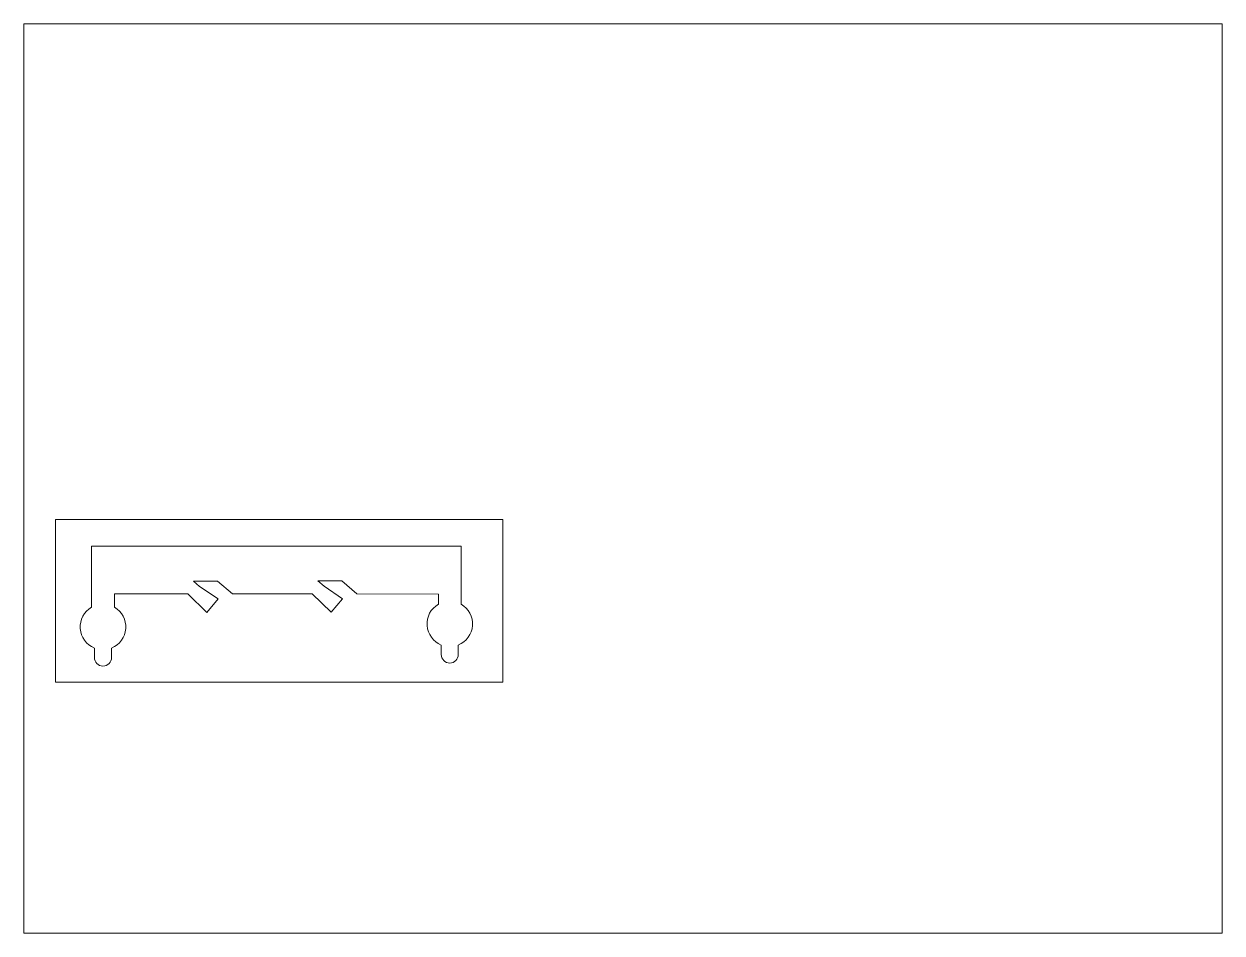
# Paper-space layout 'Layout1' of a CAD drawing. Header units: millimetres. Extents: x 26 to 231, y 20 to 176.
# The model-space entities are those that its viewports show. They can reach past a viewport. Long polylines and large blocks are cut down to what shows.
import ezdxf

# ---------------------------------------------------------------- set-up
doc = ezdxf.new("R2010")
doc.units = ezdxf.units.MM
doc.layers.add('Layer1', color=130, linetype='Continuous')

msp = doc.modelspace()

# ---------------------------------------------------------------- linework, layer by layer
at = {"color": 1, "lineweight": 5}
for p, q in [((3.22, 23.97), (58.22, 23.97)), ((3.22, 3.97), (3.22, 23.97)), ((58.22, 23.97), (58.22, 3.97)), ((7.66, 20.67), (53.1, 20.67)), ((7.66, 20.67), (7.66, 13.17)), ((53.1, 20.67), (53.1, 13.54)), ((23.12, 16.39), (20.17, 16.39)), ((23.12, 16.39), (24.99, 14.82)), ((38.43, 16.4), (35.47, 16.4)), ((38.43, 16.4), (40.29, 14.83)), ((19.5, 14.8), (10.46, 14.82)), ((10.46, 14.82), (10.46, 13.17)), ((34.8, 14.81), (24.99, 14.82)), ((40.29, 14.83), (50.3, 14.79)), ((50.3, 13.54), (50.3, 14.79)), ((8.01, 6.99), (8.01, 8.15)), ((10.11, 6.99), (10.11, 8.15)), ((50.65, 7.36), (50.65, 8.52)), ((52.75, 7.36), (52.75, 8.52)), ((58.22, 3.97), (3.22, 3.97))]:
    msp.add_line(p, q, dxfattribs=at)
for centre, radius, start, end in [((51.7, 11.12), 2.8, 120, 247.9757), ((51.7, 11.12), 2.8, 292.0243, 60), ((9.06, 10.75), 2.8, 120, 247.9757), ((9.06, 10.75), 2.8, 292.0243, 60), ((9.06, 6.99), 1.05, 180, 0), ((51.7, 7.36), 1.05, 180, 0)]:
    msp.add_arc(centre, radius, start, end, dxfattribs=at)
at = {"layer": 'Layer1', "color": 1, "lineweight": 5}
for p, q in [((20.17, 16.39), (20.94, 15.74)), ((35.47, 16.4), (36.24, 15.75)), ((21.83, 12.54), (19.5, 14.8)), ((23.21, 14.19), (20.94, 15.74)), ((37.13, 12.55), (34.8, 14.81)), ((38.52, 14.2), (36.24, 15.75)), ((21.83, 12.54), (23.21, 14.19)), ((37.13, 12.55), (38.52, 14.2))]:
    msp.add_line(p, q, dxfattribs=at)

psp = doc.layouts.get("Layout1")

# ---------------------------------------------------------------- viewports
at = {"layer": '0', "view_target_point": (19.65, 27.12)}
psp.add_viewport(center=(128.5, 97.5), size=(205.6, 156), view_center_point=(53.35, 1.88), view_height=111.7747, dxfattribs=at)

doc.saveas('drawing.dxf')
